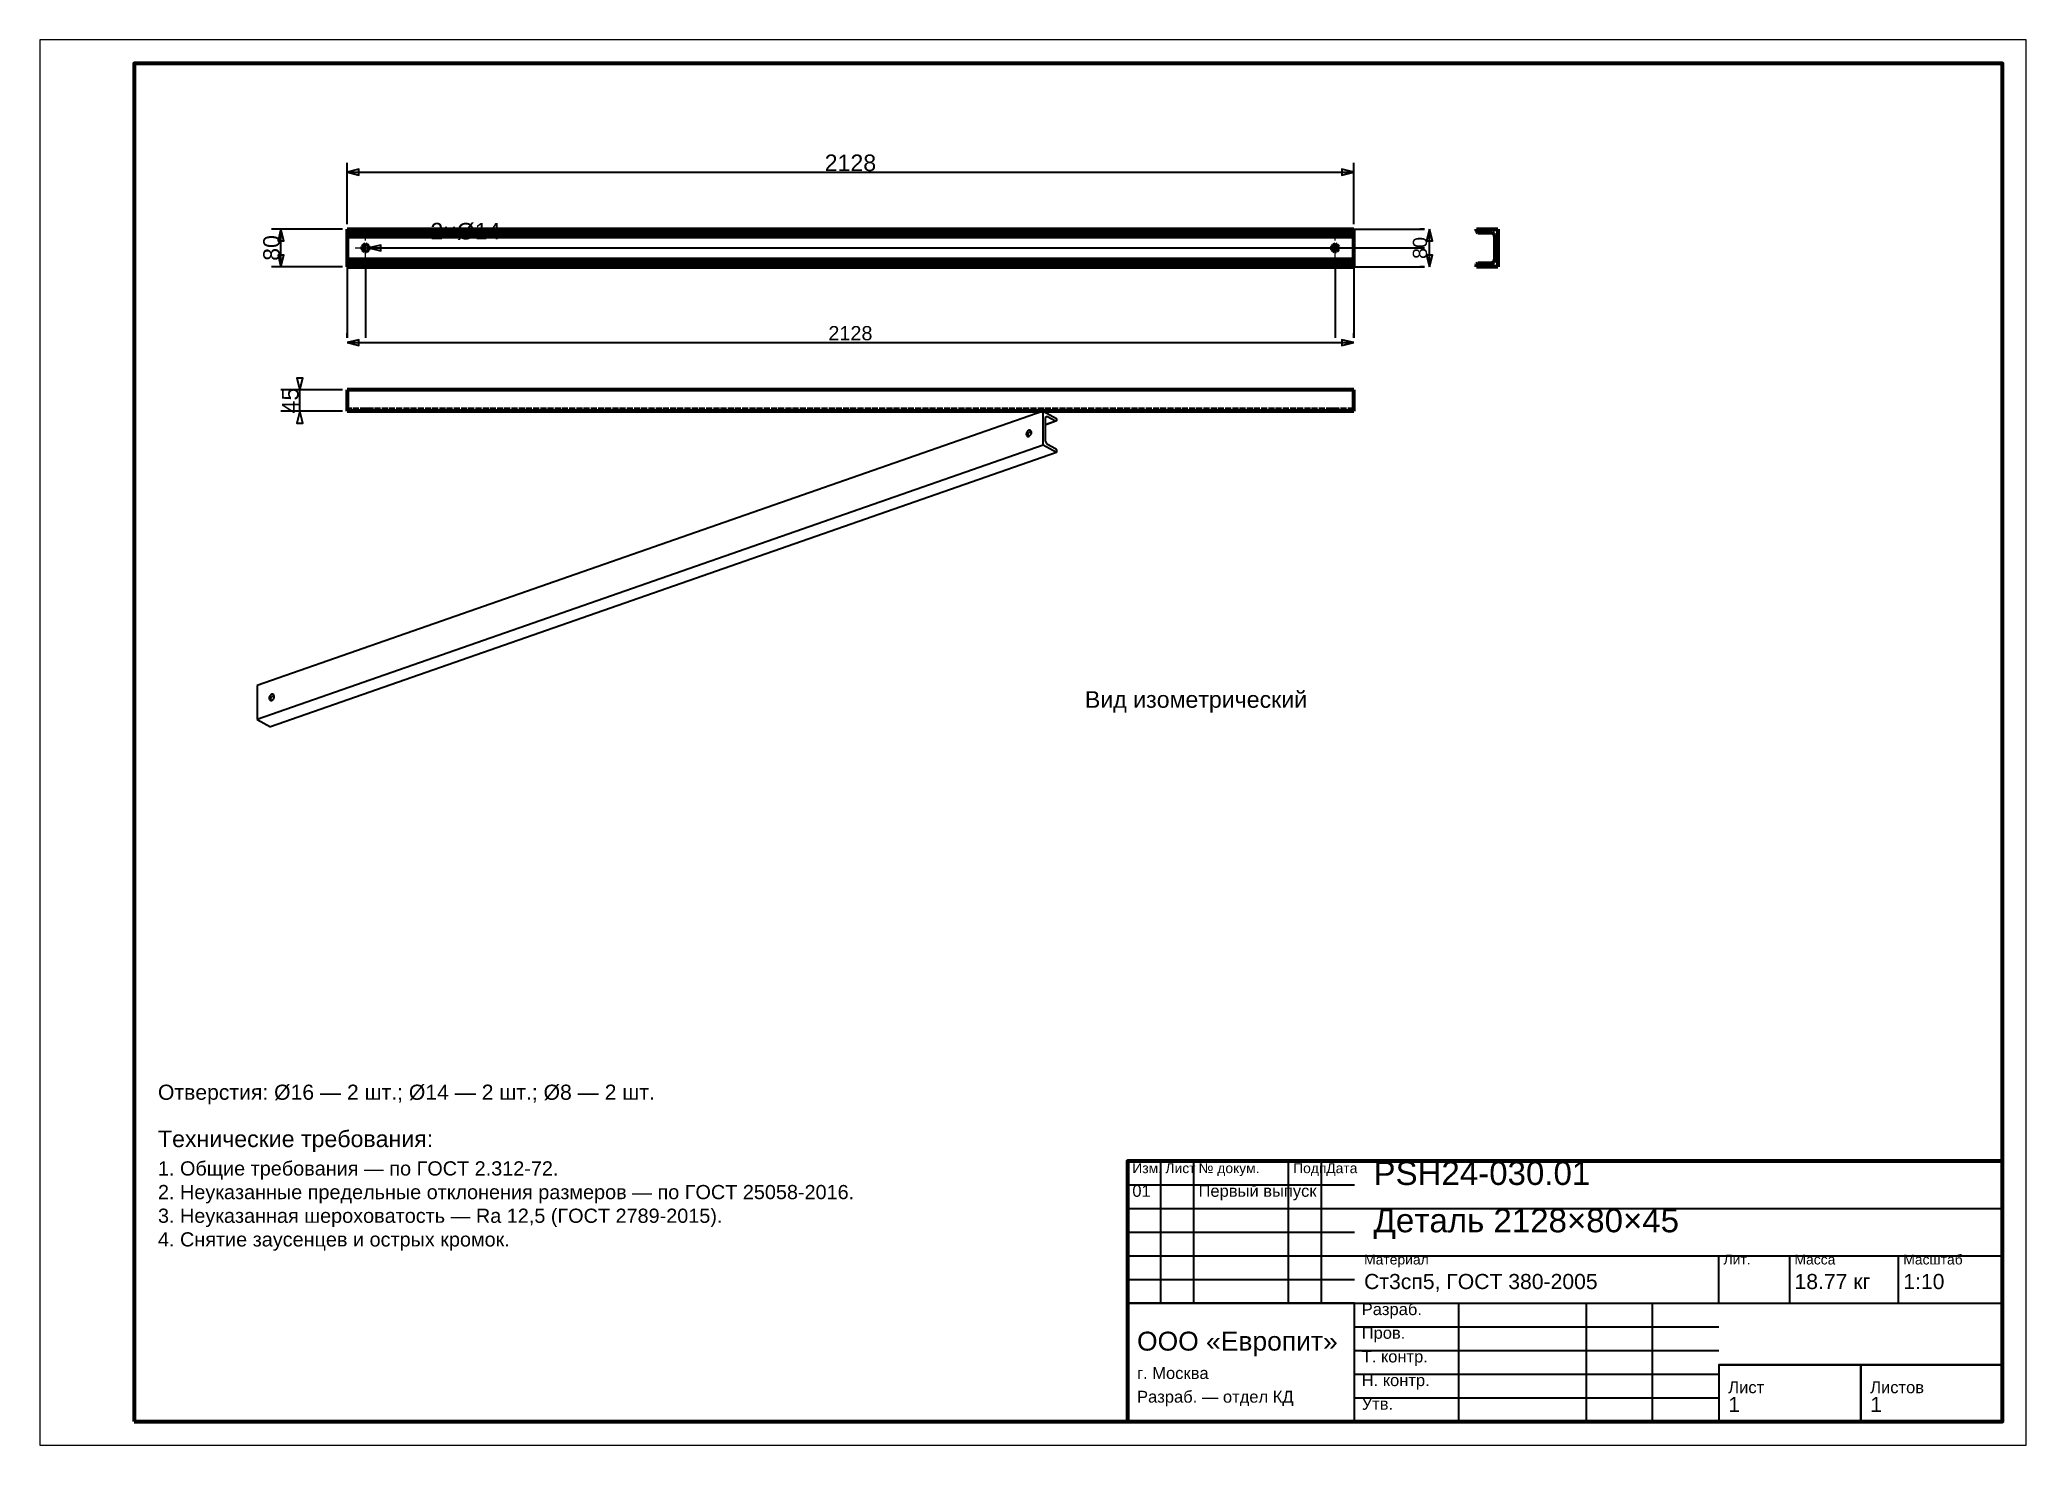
# Model space of a CAD drawing. Header units: millimetres. Extents: x 0 to 420, y 0 to 297.
import ezdxf
from ezdxf.enums import TextEntityAlignment as Align

# ---------------------------------------------------------------- set-up
doc = ezdxf.new("R2010")
doc.units = ezdxf.units.MM
doc.linetypes.add('CENTER', pattern=[5.08, 3.175, -0.635, 0.635, -0.635])
doc.linetypes.add('DASHED', pattern=[1.524, 1.27, -0.254])
doc.styles.add('GOST', font='Arial')

msp = doc.modelspace()

# ---------------------------------------------------------------- linework, layer by layer
at = {"color": 7, "lineweight": 35}
for p, q in [((65, 258), (65, 271)), ((65, 269), (277.8, 269)), ((277.8, 258), (277.8, 271)), ((64, 257), (49, 257)), ((51, 249), (51, 257)), ((277.8, 257), (292.8, 257)), ((292.8, 257), (291.8, 257)), ((293.8, 249), (293.8, 257)), ((69.6, 253), (81.6, 253)), ((71.6, 253), (292.8, 253)), ((81.6, 253), (86.6, 253)), ((276.6, 253), (292.8, 253)), ((64, 249), (49, 249)), ((65, 249), (65, 234)), ((68.9, 250.3), (68.9, 234)), ((273.9, 250.3), (273.9, 234)), ((277.8, 249), (277.8, 234)), ((277.8, 249), (292.8, 249)), ((292.8, 249), (291.8, 249)), ((65, 234), (65, 235)), ((65, 233), (277.8, 233)), ((277.8, 234), (277.8, 235)), ((64, 223), (51, 223)), ((55, 218.5), (55, 223)), ((64, 218.5), (51, 218.5)), ((237, 30), (237, 60)), ((244, 30), (244, 60)), ((264, 30), (264, 60)), ((271, 30), (271, 60)), ((230, 55), (278, 55)), ((230, 50), (278, 50)), ((278, 50), (415, 50)), ((230, 45), (278, 45)), ((230, 40), (278, 40)), ((278, 40), (415, 40)), ((355, 30), (355, 40)), ((370, 30), (370, 40)), ((393, 30), (393, 40)), ((230, 35), (278, 35)), ((230, 30), (278, 30)), ((278, 30), (415, 30)), ((300, 5), (300, 30)), ((327, 5), (327, 30)), ((341, 5), (341, 30)), ((278, 25), (355, 25)), ((278, 20), (355, 20)), ((355, 17), (415, 17)), ((278, 15), (355, 15)), ((278, 10), (355, 10))]:
    msp.add_line(p, q, dxfattribs=at)
at = {"color": 1, "lineweight": 70}
for p, q in [((65, 257), (65, 256.6)), ((65, 257), (277.8, 257)), ((65, 256.6), (65, 256.56)), ((277.8, 256.6), (65, 256.6)), ((65, 256.56), (65, 256.51)), ((65, 256.51), (65, 256.47)), ((65, 256.47), (65, 256.43)), ((65, 256.43), (65, 256.39)), ((65, 256.39), (65, 256.35)), ((65, 256.35), (65, 256.32)), ((65, 256.32), (65, 256.29)), ((65, 256.29), (65, 256.26)), ((65, 256.26), (65, 256.24)), ((65, 256.24), (65, 256.22)), ((65, 256.22), (65, 256.21)), ((65, 256.21), (65, 256.2)), ((65, 256.2), (65, 256.2)), ((277.8, 256.6), (277.8, 257)), ((277.8, 256.56), (277.8, 256.6)), ((277.8, 256.51), (277.8, 256.56)), ((277.8, 256.47), (277.8, 256.51)), ((277.8, 256.43), (277.8, 256.47)), ((277.8, 256.39), (277.8, 256.43)), ((277.8, 256.35), (277.8, 256.39)), ((277.8, 256.32), (277.8, 256.35)), ((277.8, 256.29), (277.8, 256.32)), ((277.8, 256.26), (277.8, 256.29)), ((277.8, 256.24), (277.8, 256.26)), ((277.8, 256.22), (277.8, 256.24)), ((277.8, 256.21), (277.8, 256.22)), ((277.8, 256.2), (277.8, 256.21)), ((277.8, 256.2), (277.8, 256.2)), ((303.8, 257), (308.3, 257)), ((303.8, 256.6), (303.8, 257)), ((303.83, 256.45), (303.8, 256.6)), ((303.92, 256.32), (303.83, 256.45)), ((304.05, 256.23), (303.92, 256.32)), ((304.2, 256.2), (304.05, 256.23)), ((308.3, 257), (308.3, 249)), ((65, 256.2), (65, 256.19)), ((65, 256.2), (277.8, 256.2)), ((65, 256.19), (65, 256.18)), ((65, 256.18), (65, 256.16)), ((65, 256.16), (65, 256.12)), ((65, 256.12), (65, 256.08)), ((65, 256.08), (65, 256.03)), ((65, 256.03), (65, 255.97)), ((65, 255.97), (65, 255.9)), ((65, 255.9), (65, 255.83)), ((65, 255.83), (65, 255.75)), ((65, 255.75), (65, 255.66)), ((65, 255.66), (65, 255.58)), ((65, 255.58), (65, 255.49)), ((65, 255.49), (65, 255.4)), ((65, 255.4), (65, 250.6)), ((65, 255.4), (277.8, 255.4)), ((68.23, 253.21), (68.2, 253)), ((68.2, 253), (68.23, 252.79)), ((68.32, 253.39), (68.23, 253.21)), ((68.23, 252.79), (68.32, 252.61)), ((68.46, 253.55), (68.32, 253.39)), ((68.32, 252.61), (68.46, 252.45)), ((68.64, 253.65), (68.46, 253.55)), ((68.46, 252.45), (68.64, 252.35)), ((68.85, 253.7), (68.64, 253.65)), ((68.64, 252.35), (68.85, 252.3)), ((69.06, 253.68), (68.85, 253.7)), ((68.85, 252.3), (69.06, 252.32)), ((69.25, 253.61), (69.06, 253.68)), ((69.06, 252.32), (69.25, 252.39)), ((69.41, 253.48), (69.25, 253.61)), ((69.25, 252.39), (69.41, 252.52)), ((69.53, 253.3), (69.41, 253.48)), ((69.41, 252.52), (69.53, 252.7)), ((69.59, 253.1), (69.53, 253.3)), ((69.53, 252.7), (69.59, 252.9)), ((69.59, 252.9), (69.59, 253.1)), ((273.27, 253.3), (273.21, 253.1)), ((273.21, 253.1), (273.21, 252.9)), ((273.21, 252.9), (273.27, 252.7)), ((273.39, 253.48), (273.27, 253.3)), ((273.27, 252.7), (273.39, 252.52)), ((273.55, 253.61), (273.39, 253.48)), ((273.39, 252.52), (273.55, 252.39)), ((273.74, 253.68), (273.55, 253.61)), ((273.55, 252.39), (273.74, 252.32)), ((273.95, 253.7), (273.74, 253.68)), ((273.74, 252.32), (273.95, 252.3)), ((274.16, 253.65), (273.95, 253.7)), ((273.95, 252.3), (274.16, 252.35)), ((274.34, 253.55), (274.16, 253.65)), ((274.16, 252.35), (274.34, 252.45)), ((274.48, 253.39), (274.34, 253.55)), ((274.34, 252.45), (274.48, 252.61)), ((274.57, 253.21), (274.48, 253.39)), ((274.48, 252.61), (274.57, 252.79)), ((274.6, 253), (274.57, 253.21)), ((274.57, 252.79), (274.6, 253)), ((277.8, 256.19), (277.8, 256.2)), ((277.8, 256.18), (277.8, 256.19)), ((277.8, 256.16), (277.8, 256.18)), ((277.8, 256.12), (277.8, 256.16)), ((277.8, 256.08), (277.8, 256.12)), ((277.8, 256.03), (277.8, 256.08)), ((277.8, 255.97), (277.8, 256.03)), ((277.8, 255.9), (277.8, 255.97)), ((277.8, 255.83), (277.8, 255.9)), ((277.8, 255.75), (277.8, 255.83)), ((277.8, 255.66), (277.8, 255.75)), ((277.8, 255.58), (277.8, 255.66)), ((277.8, 255.49), (277.8, 255.58)), ((277.8, 255.4), (277.8, 255.49)), ((277.8, 250.6), (277.8, 255.4)), ((306.9, 256.2), (304.2, 256.2)), ((307.11, 256.17), (306.9, 256.2)), ((307.3, 256.09), (307.11, 256.17)), ((307.47, 255.97), (307.3, 256.09)), ((307.59, 255.8), (307.47, 255.97)), ((307.67, 255.61), (307.59, 255.8)), ((307.7, 255.4), (307.67, 255.61)), ((307.7, 250.6), (307.7, 255.4)), ((65, 250.6), (65, 250.51)), ((65, 250.6), (277.8, 250.6)), ((65, 250.51), (65, 250.42)), ((65, 250.42), (65, 250.34)), ((65, 250.34), (65, 250.25)), ((65, 250.25), (65, 250.17)), ((65, 250.17), (65, 250.1)), ((65, 250.1), (65, 250.03)), ((65, 250.03), (65, 249.97)), ((65, 249.97), (65, 249.92)), ((65, 249.92), (65, 249.88)), ((65, 249.88), (65, 249.84)), ((65, 249.84), (65, 249.82)), ((65, 249.82), (65, 249.81)), ((65, 249.81), (65, 249.8)), ((65, 249.8), (65, 249.8)), ((65, 249.8), (65, 249.79)), ((65, 249.8), (277.8, 249.8)), ((65, 249.79), (65, 249.78)), ((65, 249.78), (65, 249.76)), ((65, 249.76), (65, 249.74)), ((65, 249.74), (65, 249.71)), ((65, 249.71), (65, 249.68)), ((65, 249.68), (65, 249.65)), ((65, 249.65), (65, 249.61)), ((65, 249.61), (65, 249.57)), ((65, 249.57), (65, 249.53)), ((65, 249.53), (65, 249.49)), ((65, 249.49), (65, 249.44)), ((65, 249.44), (65, 249.4)), ((65, 249.4), (65, 249)), ((65, 249.4), (277.8, 249.4)), ((65, 249), (277.8, 249)), ((277.8, 250.51), (277.8, 250.6)), ((277.8, 250.42), (277.8, 250.51)), ((277.8, 250.34), (277.8, 250.42)), ((277.8, 250.25), (277.8, 250.34)), ((277.8, 250.17), (277.8, 250.25)), ((277.8, 250.1), (277.8, 250.17)), ((277.8, 250.03), (277.8, 250.1)), ((277.8, 249.97), (277.8, 250.03)), ((277.8, 249.92), (277.8, 249.97)), ((277.8, 249.88), (277.8, 249.92)), ((277.8, 249.84), (277.8, 249.88)), ((277.8, 249.82), (277.8, 249.84)), ((277.8, 249.81), (277.8, 249.82)), ((277.8, 249.8), (277.8, 249.81)), ((277.8, 249.79), (277.8, 249.8)), ((277.8, 249.8), (277.8, 249.8)), ((277.8, 249.78), (277.8, 249.79)), ((277.8, 249.76), (277.8, 249.78)), ((277.8, 249.74), (277.8, 249.76)), ((277.8, 249.71), (277.8, 249.74)), ((277.8, 249.68), (277.8, 249.71)), ((277.8, 249.65), (277.8, 249.68)), ((277.8, 249.61), (277.8, 249.65)), ((277.8, 249.57), (277.8, 249.61)), ((277.8, 249.53), (277.8, 249.57)), ((277.8, 249.49), (277.8, 249.53)), ((277.8, 249.44), (277.8, 249.49)), ((277.8, 249.4), (277.8, 249.44)), ((277.8, 249), (277.8, 249.4)), ((303.8, 249.4), (303.83, 249.55)), ((303.8, 249), (303.8, 249.4)), ((308.3, 249), (303.8, 249)), ((303.83, 249.55), (303.92, 249.68)), ((303.92, 249.68), (304.05, 249.77)), ((304.05, 249.77), (304.2, 249.8)), ((304.2, 249.8), (306.9, 249.8)), ((306.9, 249.8), (307.11, 249.83)), ((307.11, 249.83), (307.3, 249.91)), ((307.3, 249.91), (307.47, 250.03)), ((307.47, 250.03), (307.59, 250.2)), ((307.59, 250.2), (307.67, 250.39)), ((307.67, 250.39), (307.7, 250.6)), ((65, 223), (65, 218.5)), ((277.8, 223), (65, 223)), ((277.8, 218.5), (277.8, 223)), ((277.8, 218.5), (65, 218.5))]:
    msp.add_line(p, q, dxfattribs=at)
at = {"color": 5, "linetype": 'DASHED', "lineweight": 35}
for p, q in [((65, 249), (65, 257)), ((65, 257), (277.8, 257)), ((277.8, 257), (277.8, 249)), ((303.8, 257), (303.8, 256.6)), ((308.3, 257), (303.8, 257)), ((303.8, 256.6), (303.83, 256.45)), ((303.83, 256.45), (303.92, 256.32)), ((303.92, 256.32), (304.05, 256.23)), ((304.05, 256.23), (304.2, 256.2)), ((308.3, 249), (308.3, 257)), ((65, 256.2), (277.8, 256.2)), ((68.2, 253), (68.23, 253.21)), ((68.23, 252.79), (68.2, 253)), ((68.23, 253.21), (68.32, 253.39)), ((68.32, 252.61), (68.23, 252.79)), ((68.32, 253.39), (68.46, 253.55)), ((68.46, 252.45), (68.32, 252.61)), ((68.46, 253.55), (68.64, 253.65)), ((68.64, 252.35), (68.46, 252.45)), ((68.64, 253.65), (68.85, 253.7)), ((68.85, 252.3), (68.64, 252.35)), ((68.85, 253.7), (69.06, 253.68)), ((69.06, 252.32), (68.85, 252.3)), ((69.06, 253.68), (69.25, 253.61)), ((69.25, 252.39), (69.06, 252.32)), ((69.25, 253.61), (69.41, 253.48)), ((69.41, 252.52), (69.25, 252.39)), ((69.41, 253.48), (69.53, 253.3)), ((69.53, 252.7), (69.41, 252.52)), ((69.53, 253.3), (69.59, 253.1)), ((69.59, 252.9), (69.53, 252.7)), ((69.59, 253.1), (69.59, 252.9)), ((273.21, 253.1), (273.27, 253.3)), ((273.21, 252.9), (273.21, 253.1)), ((273.27, 252.7), (273.21, 252.9)), ((273.27, 253.3), (273.39, 253.48)), ((273.39, 252.52), (273.27, 252.7)), ((273.39, 253.48), (273.55, 253.61)), ((273.55, 252.39), (273.39, 252.52)), ((273.55, 253.61), (273.74, 253.68)), ((273.74, 252.32), (273.55, 252.39)), ((273.74, 253.68), (273.95, 253.7)), ((273.95, 252.3), (273.74, 252.32)), ((273.95, 253.7), (274.16, 253.65)), ((274.16, 252.35), (273.95, 252.3)), ((274.16, 253.65), (274.34, 253.55)), ((274.34, 252.45), (274.16, 252.35)), ((274.34, 253.55), (274.48, 253.39)), ((274.48, 252.61), (274.34, 252.45)), ((274.48, 253.39), (274.57, 253.21)), ((274.57, 252.79), (274.48, 252.61)), ((274.57, 253.21), (274.6, 253)), ((274.6, 253), (274.57, 252.79)), ((304.2, 256.2), (306.9, 256.2)), ((306.9, 256.2), (307.11, 256.17)), ((307.11, 256.17), (307.3, 256.09)), ((307.3, 256.09), (307.47, 255.97)), ((307.47, 255.97), (307.59, 255.8)), ((307.59, 255.8), (307.67, 255.61)), ((307.67, 255.61), (307.7, 255.4)), ((307.7, 255.4), (307.7, 250.6)), ((307.7, 253.68), (307.7, 253.7)), ((307.7, 253.7), (307.7, 253.7)), ((307.7, 253.7), (307.7, 253.68)), ((307.7, 253.68), (307.7, 253.7)), ((307.7, 253.7), (307.7, 253.7)), ((307.7, 253.7), (307.7, 253.68)), ((307.7, 253.63), (307.7, 253.68)), ((307.7, 253.68), (307.7, 253.66)), ((307.7, 253.66), (307.7, 253.68)), ((307.7, 253.68), (307.7, 253.63)), ((307.7, 253.66), (307.7, 253.63)), ((307.7, 253.63), (307.7, 253.66)), ((307.7, 253.55), (307.7, 253.63)), ((307.7, 253.63), (307.7, 253.59)), ((307.7, 253.59), (307.7, 253.63)), ((307.7, 253.63), (307.7, 253.55)), ((307.7, 253.59), (307.7, 253.55)), ((307.7, 253.55), (307.7, 253.59)), ((307.7, 253.44), (307.7, 253.55)), ((307.7, 253.55), (307.7, 253.49)), ((307.7, 253.49), (307.7, 253.55)), ((307.7, 253.55), (307.7, 253.44)), ((307.7, 253.49), (307.7, 253.44)), ((307.7, 253.44), (307.7, 253.49)), ((307.7, 253.3), (307.7, 253.44)), ((307.7, 253.44), (307.7, 253.37)), ((307.7, 253.37), (307.7, 253.44)), ((307.7, 253.44), (307.7, 253.3)), ((307.7, 253.37), (307.7, 253.3)), ((307.7, 253.3), (307.7, 253.37)), ((307.7, 253.16), (307.7, 253.3)), ((307.7, 253.3), (307.7, 253.23)), ((307.7, 253.23), (307.7, 253.3)), ((307.7, 253.3), (307.7, 253.16)), ((307.7, 253.23), (307.7, 253.16)), ((307.7, 253.16), (307.7, 253.23)), ((307.7, 253), (307.7, 253.16)), ((307.7, 253.16), (307.7, 253.08)), ((307.7, 253.08), (307.7, 253.16)), ((307.7, 253.16), (307.7, 253)), ((307.7, 253.08), (307.7, 253)), ((307.7, 253), (307.7, 253.08)), ((307.7, 253), (307.7, 252.92)), ((307.7, 252.84), (307.7, 253)), ((307.7, 253), (307.7, 252.84)), ((307.7, 252.92), (307.7, 253)), ((307.7, 252.92), (307.7, 252.84)), ((307.7, 252.84), (307.7, 252.92)), ((307.7, 252.84), (307.7, 252.77)), ((307.7, 252.7), (307.7, 252.84)), ((307.7, 252.84), (307.7, 252.7)), ((307.7, 252.77), (307.7, 252.84)), ((307.7, 252.77), (307.7, 252.7)), ((307.7, 252.7), (307.7, 252.77)), ((307.7, 252.7), (307.7, 252.63)), ((307.7, 252.56), (307.7, 252.7)), ((307.7, 252.7), (307.7, 252.56)), ((307.7, 252.63), (307.7, 252.7)), ((307.7, 252.63), (307.7, 252.56)), ((307.7, 252.56), (307.7, 252.63)), ((307.7, 252.56), (307.7, 252.51)), ((307.7, 252.45), (307.7, 252.56)), ((307.7, 252.56), (307.7, 252.45)), ((307.7, 252.51), (307.7, 252.56)), ((307.7, 252.51), (307.7, 252.45)), ((307.7, 252.45), (307.7, 252.51)), ((307.7, 252.45), (307.7, 252.41)), ((307.7, 252.37), (307.7, 252.45)), ((307.7, 252.45), (307.7, 252.37)), ((307.7, 252.41), (307.7, 252.45)), ((307.7, 252.41), (307.7, 252.37)), ((307.7, 252.37), (307.7, 252.41)), ((307.7, 252.37), (307.7, 252.34)), ((307.7, 252.32), (307.7, 252.37)), ((307.7, 252.37), (307.7, 252.32)), ((307.7, 252.34), (307.7, 252.37)), ((307.7, 252.34), (307.7, 252.32)), ((307.7, 252.32), (307.7, 252.34)), ((307.7, 252.32), (307.7, 252.3)), ((307.7, 252.3), (307.7, 252.32)), ((307.7, 252.32), (307.7, 252.3)), ((307.7, 252.3), (307.7, 252.32)), ((307.7, 252.3), (307.7, 252.3)), ((307.7, 252.3), (307.7, 252.3)), ((308.3, 253.68), (308.3, 253.7)), ((308.3, 253.7), (308.3, 253.7)), ((308.3, 253.7), (308.3, 253.68)), ((308.3, 253.68), (308.3, 253.7)), ((308.3, 253.7), (308.3, 253.7)), ((308.3, 253.7), (308.3, 253.68)), ((308.3, 253.66), (308.3, 253.68)), ((308.3, 253.68), (308.3, 253.63)), ((308.3, 253.63), (308.3, 253.68)), ((308.3, 253.68), (308.3, 253.66)), ((308.3, 253.63), (308.3, 253.66)), ((308.3, 253.66), (308.3, 253.63)), ((308.3, 253.59), (308.3, 253.63)), ((308.3, 253.63), (308.3, 253.55)), ((308.3, 253.55), (308.3, 253.63)), ((308.3, 253.63), (308.3, 253.59)), ((308.3, 253.55), (308.3, 253.59)), ((308.3, 253.59), (308.3, 253.55)), ((308.3, 253.49), (308.3, 253.55)), ((308.3, 253.55), (308.3, 253.44)), ((308.3, 253.44), (308.3, 253.55)), ((308.3, 253.55), (308.3, 253.49)), ((308.3, 253.44), (308.3, 253.49)), ((308.3, 253.49), (308.3, 253.44)), ((308.3, 253.37), (308.3, 253.44)), ((308.3, 253.44), (308.3, 253.3)), ((308.3, 253.3), (308.3, 253.44)), ((308.3, 253.44), (308.3, 253.37)), ((308.3, 253.3), (308.3, 253.37)), ((308.3, 253.37), (308.3, 253.3)), ((308.3, 253.23), (308.3, 253.3)), ((308.3, 253.3), (308.3, 253.16)), ((308.3, 253.16), (308.3, 253.3)), ((308.3, 253.3), (308.3, 253.23)), ((308.3, 253.16), (308.3, 253.23)), ((308.3, 253.23), (308.3, 253.16)), ((308.3, 253.08), (308.3, 253.16)), ((308.3, 253.16), (308.3, 253)), ((308.3, 253), (308.3, 253.16)), ((308.3, 253.16), (308.3, 253.08)), ((308.3, 253), (308.3, 253.08)), ((308.3, 253.08), (308.3, 253)), ((308.3, 253), (308.3, 252.84)), ((308.3, 252.92), (308.3, 253)), ((308.3, 253), (308.3, 252.92)), ((308.3, 252.84), (308.3, 253)), ((308.3, 252.84), (308.3, 252.92)), ((308.3, 252.92), (308.3, 252.84)), ((308.3, 252.84), (308.3, 252.7)), ((308.3, 252.77), (308.3, 252.84)), ((308.3, 252.84), (308.3, 252.77)), ((308.3, 252.7), (308.3, 252.84)), ((308.3, 252.7), (308.3, 252.77)), ((308.3, 252.77), (308.3, 252.7)), ((308.3, 252.7), (308.3, 252.56)), ((308.3, 252.63), (308.3, 252.7)), ((308.3, 252.7), (308.3, 252.63)), ((308.3, 252.56), (308.3, 252.7)), ((308.3, 252.56), (308.3, 252.63)), ((308.3, 252.63), (308.3, 252.56)), ((308.3, 252.56), (308.3, 252.45)), ((308.3, 252.51), (308.3, 252.56)), ((308.3, 252.56), (308.3, 252.51)), ((308.3, 252.45), (308.3, 252.56)), ((308.3, 252.45), (308.3, 252.51)), ((308.3, 252.51), (308.3, 252.45)), ((308.3, 252.45), (308.3, 252.37)), ((308.3, 252.41), (308.3, 252.45)), ((308.3, 252.45), (308.3, 252.41)), ((308.3, 252.37), (308.3, 252.45)), ((308.3, 252.37), (308.3, 252.41)), ((308.3, 252.41), (308.3, 252.37)), ((308.3, 252.37), (308.3, 252.32)), ((308.3, 252.34), (308.3, 252.37)), ((308.3, 252.37), (308.3, 252.34)), ((308.3, 252.32), (308.3, 252.37)), ((308.3, 252.32), (308.3, 252.34)), ((308.3, 252.34), (308.3, 252.32)), ((308.3, 252.32), (308.3, 252.3)), ((308.3, 252.3), (308.3, 252.32)), ((308.3, 252.32), (308.3, 252.3)), ((308.3, 252.3), (308.3, 252.32)), ((308.3, 252.3), (308.3, 252.3)), ((308.3, 252.3), (308.3, 252.3)), ((65, 249.8), (277.8, 249.8)), ((65, 249), (277.8, 249)), ((303.83, 249.55), (303.8, 249.4)), ((303.8, 249.4), (303.8, 249)), ((303.8, 249), (308.3, 249)), ((303.92, 249.68), (303.83, 249.55)), ((304.05, 249.77), (303.92, 249.68)), ((304.2, 249.8), (304.05, 249.77)), ((306.9, 249.8), (304.2, 249.8)), ((307.11, 249.83), (306.9, 249.8)), ((307.3, 249.91), (307.11, 249.83)), ((307.47, 250.03), (307.3, 249.91)), ((307.59, 250.2), (307.47, 250.03)), ((307.67, 250.39), (307.59, 250.2)), ((307.7, 250.6), (307.67, 250.39)), ((65, 223), (277.8, 223)), ((65, 222.99), (65, 223)), ((65, 223), (65, 223)), ((65, 223), (65, 223)), ((65, 223), (65, 222.99)), ((277.8, 223), (65, 223)), ((277.8, 223), (65, 223)), ((65, 218.5), (65, 223)), ((65, 222.98), (65, 222.99)), ((65, 222.99), (65, 222.98)), ((65, 222.96), (65, 222.98)), ((65, 222.98), (65, 222.96)), ((65, 222.94), (65, 222.96)), ((65, 222.96), (65, 222.94)), ((65, 222.91), (65, 222.94)), ((65, 222.94), (65, 222.91)), ((65, 222.88), (65, 222.91)), ((65, 222.91), (65, 222.88)), ((65, 222.85), (65, 222.88)), ((65, 222.88), (65, 222.85)), ((65, 222.81), (65, 222.85)), ((65, 222.85), (65, 222.81)), ((65, 222.77), (65, 222.81)), ((65, 222.81), (65, 222.77)), ((65, 222.73), (65, 222.77)), ((65, 222.77), (65, 222.73)), ((65, 222.69), (65, 222.73)), ((65, 222.73), (65, 222.69)), ((65, 222.64), (65, 222.69)), ((65, 222.69), (65, 222.64)), ((65, 222.6), (65, 222.64)), ((65, 222.64), (65, 222.6)), ((277.8, 223), (277.8, 223)), ((277.8, 223), (277.8, 222.99)), ((277.8, 222.99), (277.8, 223)), ((277.8, 223), (277.8, 223)), ((277.8, 223), (277.8, 218.5)), ((277.8, 222.99), (277.8, 222.98)), ((277.8, 222.98), (277.8, 222.99)), ((277.8, 222.98), (277.8, 222.96)), ((277.8, 222.96), (277.8, 222.98)), ((277.8, 222.96), (277.8, 222.94)), ((277.8, 222.94), (277.8, 222.96)), ((277.8, 222.94), (277.8, 222.91)), ((277.8, 222.91), (277.8, 222.94)), ((277.8, 222.91), (277.8, 222.88)), ((277.8, 222.88), (277.8, 222.91)), ((277.8, 222.88), (277.8, 222.85)), ((277.8, 222.85), (277.8, 222.88)), ((277.8, 222.85), (277.8, 222.81)), ((277.8, 222.81), (277.8, 222.85)), ((277.8, 222.81), (277.8, 222.77)), ((277.8, 222.77), (277.8, 222.81)), ((277.8, 222.77), (277.8, 222.73)), ((277.8, 222.73), (277.8, 222.77)), ((277.8, 222.73), (277.8, 222.69)), ((277.8, 222.69), (277.8, 222.73)), ((277.8, 222.69), (277.8, 222.64)), ((277.8, 222.64), (277.8, 222.69)), ((277.8, 222.64), (277.8, 222.6)), ((277.8, 222.6), (277.8, 222.64)), ((65, 219.9), (65, 222.6)), ((65, 222.6), (65, 219.9)), ((65, 219.81), (65, 219.9)), ((65, 219.9), (65, 219.81)), ((65, 219.72), (65, 219.81)), ((65, 219.81), (65, 219.72)), ((65, 219.64), (65, 219.72)), ((65, 219.72), (65, 219.64)), ((65, 219.55), (65, 219.64)), ((65, 219.64), (65, 219.55)), ((65, 219.47), (65, 219.55)), ((65, 219.55), (65, 219.47)), ((65, 219.4), (65, 219.47)), ((65, 219.47), (65, 219.4)), ((65, 219.33), (65, 219.4)), ((65, 219.4), (65, 219.33)), ((65, 219.27), (65, 219.33)), ((65, 219.33), (65, 219.27)), ((65, 219.22), (65, 219.27)), ((65, 219.27), (65, 219.22)), ((65, 219.18), (65, 219.22)), ((65, 219.22), (65, 219.18)), ((65, 219.14), (65, 219.18)), ((65, 219.18), (65, 219.14)), ((65, 219.12), (65, 219.14)), ((65, 219.14), (65, 219.12)), ((65, 219.11), (65, 219.12)), ((65, 219.12), (65, 219.11)), ((65, 219.1), (65, 219.11)), ((65, 219.11), (65, 219.1)), ((277.8, 219.1), (65, 219.1)), ((277.8, 219.1), (65, 219.1)), ((277.8, 218.5), (65, 218.5)), ((68.2, 219.1), (68.2, 218.5)), ((68.2, 219.1), (68.22, 219.1)), ((68.22, 219.1), (68.2, 219.1)), ((68.2, 218.5), (68.22, 218.5)), ((68.22, 218.5), (68.2, 218.5)), ((68.22, 219.1), (68.27, 219.1)), ((68.27, 219.1), (68.22, 219.1)), ((68.22, 218.5), (68.27, 218.5)), ((68.27, 218.5), (68.22, 218.5)), ((68.27, 219.1), (68.35, 219.1)), ((68.35, 219.1), (68.27, 219.1)), ((68.27, 218.5), (68.35, 218.5)), ((68.35, 218.5), (68.27, 218.5)), ((68.35, 219.1), (68.46, 219.1)), ((68.46, 219.1), (68.35, 219.1)), ((68.35, 218.5), (68.46, 218.5)), ((68.46, 218.5), (68.35, 218.5)), ((68.46, 219.1), (68.6, 219.1)), ((68.6, 219.1), (68.46, 219.1)), ((68.46, 218.5), (68.6, 218.5)), ((68.6, 218.5), (68.46, 218.5)), ((68.6, 219.1), (68.74, 219.1)), ((68.74, 219.1), (68.6, 219.1)), ((68.6, 218.5), (68.74, 218.5)), ((68.74, 218.5), (68.6, 218.5)), ((68.74, 219.1), (68.9, 219.1)), ((68.9, 219.1), (68.74, 219.1)), ((68.74, 218.5), (68.9, 218.5)), ((68.9, 218.5), (68.74, 218.5)), ((68.9, 219.1), (69.06, 219.1)), ((69.06, 219.1), (68.9, 219.1)), ((68.9, 218.5), (69.06, 218.5)), ((69.06, 218.5), (68.9, 218.5)), ((69.06, 219.1), (69.2, 219.1)), ((69.2, 219.1), (69.06, 219.1)), ((69.06, 218.5), (69.2, 218.5)), ((69.2, 218.5), (69.06, 218.5)), ((69.2, 219.1), (69.34, 219.1)), ((69.34, 219.1), (69.2, 219.1)), ((69.2, 218.5), (69.34, 218.5)), ((69.34, 218.5), (69.2, 218.5)), ((69.34, 219.1), (69.45, 219.1)), ((69.45, 219.1), (69.34, 219.1)), ((69.34, 218.5), (69.45, 218.5)), ((69.45, 218.5), (69.34, 218.5)), ((69.45, 219.1), (69.53, 219.1)), ((69.53, 219.1), (69.45, 219.1)), ((69.45, 218.5), (69.53, 218.5)), ((69.53, 218.5), (69.45, 218.5)), ((69.53, 219.1), (69.58, 219.1)), ((69.58, 219.1), (69.53, 219.1)), ((69.53, 218.5), (69.58, 218.5)), ((69.58, 218.5), (69.53, 218.5)), ((69.58, 219.1), (69.6, 219.1)), ((69.6, 219.1), (69.58, 219.1)), ((69.58, 218.5), (69.6, 218.5)), ((69.6, 218.5), (69.58, 218.5)), ((273.22, 219.1), (273.2, 219.1)), ((273.2, 219.1), (273.22, 219.1)), ((273.22, 218.5), (273.2, 218.5)), ((273.2, 218.5), (273.22, 218.5)), ((273.27, 219.1), (273.22, 219.1)), ((273.22, 219.1), (273.27, 219.1)), ((273.27, 218.5), (273.22, 218.5)), ((273.22, 218.5), (273.27, 218.5)), ((273.35, 219.1), (273.27, 219.1)), ((273.27, 219.1), (273.35, 219.1)), ((273.35, 218.5), (273.27, 218.5)), ((273.27, 218.5), (273.35, 218.5)), ((273.46, 219.1), (273.35, 219.1)), ((273.35, 219.1), (273.46, 219.1)), ((273.46, 218.5), (273.35, 218.5)), ((273.35, 218.5), (273.46, 218.5)), ((273.6, 219.1), (273.46, 219.1)), ((273.46, 219.1), (273.6, 219.1)), ((273.6, 218.5), (273.46, 218.5)), ((273.46, 218.5), (273.6, 218.5)), ((273.74, 219.1), (273.6, 219.1)), ((273.6, 219.1), (273.74, 219.1)), ((273.74, 218.5), (273.6, 218.5)), ((273.6, 218.5), (273.74, 218.5)), ((273.9, 219.1), (273.74, 219.1)), ((273.74, 219.1), (273.9, 219.1)), ((273.9, 218.5), (273.74, 218.5)), ((273.74, 218.5), (273.9, 218.5)), ((274.06, 219.1), (273.9, 219.1)), ((273.9, 219.1), (274.06, 219.1)), ((274.06, 218.5), (273.9, 218.5)), ((273.9, 218.5), (274.06, 218.5)), ((274.2, 219.1), (274.06, 219.1)), ((274.06, 219.1), (274.2, 219.1)), ((274.2, 218.5), (274.06, 218.5)), ((274.06, 218.5), (274.2, 218.5)), ((274.34, 219.1), (274.2, 219.1)), ((274.2, 219.1), (274.34, 219.1)), ((274.34, 218.5), (274.2, 218.5)), ((274.2, 218.5), (274.34, 218.5)), ((274.45, 219.1), (274.34, 219.1)), ((274.34, 219.1), (274.45, 219.1)), ((274.45, 218.5), (274.34, 218.5)), ((274.34, 218.5), (274.45, 218.5)), ((274.53, 219.1), (274.45, 219.1)), ((274.45, 219.1), (274.53, 219.1)), ((274.53, 218.5), (274.45, 218.5)), ((274.45, 218.5), (274.53, 218.5)), ((274.58, 219.1), (274.53, 219.1)), ((274.53, 219.1), (274.58, 219.1)), ((274.58, 218.5), (274.53, 218.5)), ((274.53, 218.5), (274.58, 218.5)), ((274.6, 219.1), (274.58, 219.1)), ((274.58, 219.1), (274.6, 219.1)), ((274.6, 218.5), (274.58, 218.5)), ((274.58, 218.5), (274.6, 218.5)), ((274.6, 219.1), (274.6, 218.5)), ((277.8, 222.6), (277.8, 219.9)), ((277.8, 219.9), (277.8, 222.6)), ((277.8, 219.9), (277.8, 219.81)), ((277.8, 219.81), (277.8, 219.9)), ((277.8, 219.81), (277.8, 219.72)), ((277.8, 219.72), (277.8, 219.81)), ((277.8, 219.72), (277.8, 219.64)), ((277.8, 219.64), (277.8, 219.72)), ((277.8, 219.64), (277.8, 219.55)), ((277.8, 219.55), (277.8, 219.64)), ((277.8, 219.55), (277.8, 219.47)), ((277.8, 219.47), (277.8, 219.55)), ((277.8, 219.47), (277.8, 219.4)), ((277.8, 219.4), (277.8, 219.47)), ((277.8, 219.4), (277.8, 219.33)), ((277.8, 219.33), (277.8, 219.4)), ((277.8, 219.33), (277.8, 219.27)), ((277.8, 219.27), (277.8, 219.33)), ((277.8, 219.27), (277.8, 219.22)), ((277.8, 219.22), (277.8, 219.27)), ((277.8, 219.22), (277.8, 219.18)), ((277.8, 219.18), (277.8, 219.22)), ((277.8, 219.18), (277.8, 219.14)), ((277.8, 219.14), (277.8, 219.18)), ((277.8, 219.14), (277.8, 219.12)), ((277.8, 219.12), (277.8, 219.14)), ((277.8, 219.12), (277.8, 219.11)), ((277.8, 219.11), (277.8, 219.12)), ((277.8, 219.11), (277.8, 219.1)), ((277.8, 219.1), (277.8, 219.11))]:
    msp.add_line(p, q, dxfattribs=at)
at = {"color": 4, "linetype": 'CENTER', "lineweight": 25}
for p, q in [((66.7, 253), (71.1, 253)), ((68.9, 250.8), (68.9, 255.2)), ((271.7, 253), (276.1, 253)), ((273.9, 250.8), (273.9, 255.2))]:
    msp.add_line(p, q, dxfattribs=at)
at = {"color": 1, "lineweight": 35}
for p, q in [((212.17, 218.5), (46, 160.57)), ((212.17, 211.3), (212.17, 218.5)), ((212.17, 218.5), (214.98, 216.97)), ((208.85, 214.29), (208.77, 214.19)), ((208.95, 214.38), (208.85, 214.29)), ((209.05, 214.44), (208.95, 214.38)), ((209.16, 214.48), (209.05, 214.44)), ((209.27, 214.5), (209.16, 214.48)), ((209.37, 214.49), (209.27, 214.5)), ((209.31, 214.16), (209.46, 214.25)), ((209.46, 214.45), (209.37, 214.49)), ((209.55, 214.38), (209.46, 214.45)), ((209.46, 214.25), (209.61, 214.29)), ((209.61, 214.29), (209.55, 214.38)), ((209.66, 214.17), (209.61, 214.29)), ((212.56, 217.03), (212.54, 216.86)), ((212.54, 216.86), (212.54, 212.54)), ((214.73, 216.38), (212.54, 215.62)), ((214.86, 216.37), (212.54, 215.56)), ((212.61, 217.17), (212.56, 217.03)), ((213.04, 217.3), (212.6, 217.15)), ((212.68, 217.28), (212.61, 217.17)), ((212.78, 217.34), (212.68, 217.28)), ((212.91, 217.35), (212.78, 217.34)), ((213.04, 217.3), (212.91, 217.35)), ((214.73, 216.38), (213.04, 217.3)), ((214.8, 216.36), (214.73, 216.38)), ((214.86, 216.37), (214.8, 216.36)), ((214.91, 216.4), (214.86, 216.37)), ((214.95, 216.45), (214.91, 216.4)), ((214.97, 216.52), (214.95, 216.45)), ((214.98, 216.61), (214.97, 216.52)), ((214.98, 216.97), (214.98, 216.61)), ((212.17, 211.3), (46, 153.37)), ((208.6, 213.82), (208.58, 213.69)), ((208.58, 213.69), (208.58, 213.57)), ((208.58, 213.57), (208.61, 213.46)), ((208.63, 213.95), (208.6, 213.82)), ((208.61, 213.46), (208.65, 213.36)), ((208.69, 214.07), (208.63, 213.95)), ((208.65, 213.36), (208.71, 213.28)), ((208.77, 214.19), (208.69, 214.07)), ((208.71, 213.28), (208.79, 213.22)), ((208.79, 213.22), (208.92, 213.18)), ((208.92, 213.18), (209.07, 213.19)), ((208.95, 213.51), (208.99, 213.69)), ((208.96, 213.33), (208.95, 213.51)), ((209.01, 213.18), (208.96, 213.33)), ((208.99, 213.69), (209.07, 213.87)), ((209.07, 213.87), (209.18, 214.03)), ((209.07, 213.19), (209.22, 213.25)), ((209.18, 214.03), (209.31, 214.16)), ((209.22, 213.25), (209.36, 213.36)), ((209.36, 213.36), (209.49, 213.5)), ((209.49, 213.5), (209.59, 213.67)), ((209.59, 213.67), (209.65, 213.85)), ((209.65, 213.85), (209.67, 214.03)), ((209.67, 214.03), (209.66, 214.17)), ((214.98, 209.77), (212.17, 211.3)), ((212.54, 212.54), (212.55, 212.39)), ((212.55, 212.39), (212.58, 212.24)), ((212.58, 212.24), (212.63, 212.09)), ((212.63, 212.09), (212.69, 211.95)), ((212.69, 211.95), (212.77, 211.82)), ((212.77, 211.82), (212.85, 211.7)), ((212.85, 211.7), (212.95, 211.61)), ((212.95, 211.61), (213.04, 211.54)), ((213.04, 211.54), (214.73, 210.62)), ((214.73, 210.62), (214.83, 210.54)), ((214.83, 210.54), (214.91, 210.42)), ((214.91, 210.42), (214.96, 210.28)), ((214.96, 210.28), (214.98, 210.13)), ((214.98, 210.13), (214.98, 209.77)), ((214.98, 209.77), (48.81, 151.84)), ((46, 160.57), (46, 153.37)), ((48.52, 158.02), (48.5, 157.84)), ((48.5, 157.84), (48.51, 157.71)), ((48.51, 157.71), (48.55, 157.59)), ((48.58, 158.21), (48.52, 158.02)), ((48.55, 157.59), (48.62, 157.49)), ((48.68, 158.37), (48.58, 158.21)), ((48.62, 157.49), (48.71, 157.42)), ((48.8, 158.52), (48.68, 158.37)), ((48.71, 157.42), (48.8, 157.39)), ((48.95, 158.62), (48.8, 158.52)), ((48.8, 157.39), (48.9, 157.38)), ((48.87, 157.64), (48.89, 157.78)), ((48.89, 157.5), (48.87, 157.64)), ((48.89, 157.78), (48.93, 157.93)), ((48.93, 157.38), (48.89, 157.5)), ((48.9, 157.38), (49.01, 157.39)), ((48.93, 157.93), (48.99, 158.07)), ((49.1, 158.68), (48.95, 158.62)), ((48.99, 158.07), (49.08, 158.2)), ((49.01, 157.39), (49.11, 157.43)), ((49.08, 158.2), (49.18, 158.31)), ((49.25, 158.69), (49.1, 158.68)), ((49.11, 157.43), (49.22, 157.5)), ((49.18, 158.31), (49.29, 158.4)), ((49.22, 157.5), (49.32, 157.58)), ((49.38, 158.65), (49.25, 158.69)), ((49.29, 158.4), (49.41, 158.46)), ((49.32, 157.58), (49.4, 157.68)), ((49.46, 158.59), (49.38, 158.65)), ((49.4, 157.68), (49.48, 157.8)), ((49.41, 158.46), (49.53, 158.49)), ((49.52, 158.51), (49.46, 158.59)), ((49.48, 157.8), (49.53, 157.92)), ((49.56, 158.41), (49.52, 158.51)), ((49.53, 157.92), (49.57, 158.05)), ((49.59, 158.3), (49.56, 158.41)), ((49.57, 158.05), (49.59, 158.18)), ((49.59, 158.18), (49.59, 158.3)), ((46, 153.37), (48.81, 151.84))]:
    msp.add_line(p, q, dxfattribs=at)
at = {"color": 7, "lineweight": 25}
msp.add_lwpolyline([(0, 0), (420, 0), (420, 297), (0, 297)], close=True, dxfattribs=at)
at = {"color": 7, "lineweight": 70}
for points in [[(20, 5), (415, 5), (415, 292), (20, 292)], [(230, 5), (415, 5), (415, 60), (230, 60)]]:
    msp.add_lwpolyline(points, close=True, dxfattribs=at)
at = {"color": 7, "lineweight": 35}
for points in [[(65, 269), (67.5, 268.38), (67.5, 269.62)], [(277.8, 269), (275.3, 269.62), (275.3, 268.38)], [(51, 257), (50.38, 254.5), (51.62, 254.5)], [(293.8, 257), (293.18, 254.5), (294.43, 254.5)], [(69.6, 253), (72.1, 252.38), (72.1, 253.62)], [(51, 249), (51.62, 251.5), (50.38, 251.5)], [(293.8, 249), (294.43, 251.5), (293.18, 251.5)], [(65, 233), (67.5, 232.38), (67.5, 233.62)], [(277.8, 233), (275.3, 233.62), (275.3, 232.38)], [(55, 223), (55.62, 225.5), (54.38, 225.5)], [(55, 218.5), (54.38, 216), (55.62, 216)], [(230, 5), (278, 5), (278, 30), (230, 30)], [(355, 5), (385, 5), (385, 17), (355, 17)], [(385, 5), (415, 5), (415, 17), (385, 17)]]:
    msp.add_lwpolyline(points, close=True, dxfattribs=at)

# ---------------------------------------------------------------- texts
at = {"color": 7, "style": 'GOST'}
for height, p in [(3.5, (171.4, 271)), (3, (171.4, 235))]:
    msp.add_text('2128', height=height, dxfattribs=at).set_placement(p, align=Align.MIDDLE)
msp.add_text('2×Ø14', height=3.5, dxfattribs=at).set_placement((82.6, 254.8))
for s, height, p in [('80', 3.5, (49, 253)), ('80', 3, (291.8, 253)), ('45', 3.5, (53, 220.75))]:
    msp.add_text(s, height=height, rotation=90, dxfattribs=at).set_placement(p, align=Align.MIDDLE)
at = {"color": 3, "style": 'GOST'}
for s, height, p in [('Вид изометрический', 3.5, (220.98, 155.84)), ('Технические требования:', 3.5, (25, 63)), ('1. Общие требования — по ГОСТ 2.312-72.', 3, (25, 57)), ('Изм.', 2.1, (231, 57.5)), ('Лист', 2.1, (238, 57.5)), ('№ докум.', 2.1, (245, 57.5)), ('Подп.', 2.1, (265, 57.5)), ('Дата', 2.1, (272, 57.5)), ('PSH24-030.01', 5, (282, 55)), ('2. Неуказанные предельные отклонения размеров — по ГОСТ 25058-2016.', 3, (25, 52)), ('01', 2.5, (231, 52.5)), ('Первый выпуск', 2.5, (245, 52.5)), ('3. Неуказанная шероховатость — Ra 12,5 (ГОСТ 2789-2015).', 3, (25, 47)), ('Деталь 2128×80×45', 5, (282, 45)), ('4. Снятие заусенцев и острых кромок.', 3, (25, 42)), ('Материал', 2.1, (280, 38.2)), ('Лит.', 2.1, (356, 38.2)), ('Масса', 2.1, (371, 38.2)), ('Масштаб', 2.1, (394, 38.2)), ('Ст3сп5, ГОСТ 380-2005', 3.2, (280, 33)), ('18.77 кг', 3.2, (371, 33)), ('1:10', 3.2, (394, 33)), ('Разраб.', 2.5, (279.5, 27.5)), ('ООО «Европит»', 4, (232, 20)), ('Пров.', 2.5, (279.5, 22.5)), ('Т. контр.', 2.5, (279.5, 17.5)), ('г. Москва', 2.5, (232, 14)), ('Н. контр.', 2.5, (279.5, 12.5)), ('Лист', 2.5, (357, 11)), ('Листов', 2.5, (387, 11)), ('Разраб. — отдел КД', 2.5, (232, 9)), ('Утв.', 2.5, (279.5, 7.5)), ('1', 3.2, (357, 7)), ('1', 3.2, (387, 7))]:
    msp.add_text(s, height=height, dxfattribs=at).set_placement(p)
at = {"color": 6, "style": 'GOST'}
msp.add_text('Отверстия: Ø16 — 2 шт.; Ø14 — 2 шт.; Ø8 — 2 шт.', height=3.2, dxfattribs=at).set_placement((25, 73))

doc.saveas('drawing.dxf')
